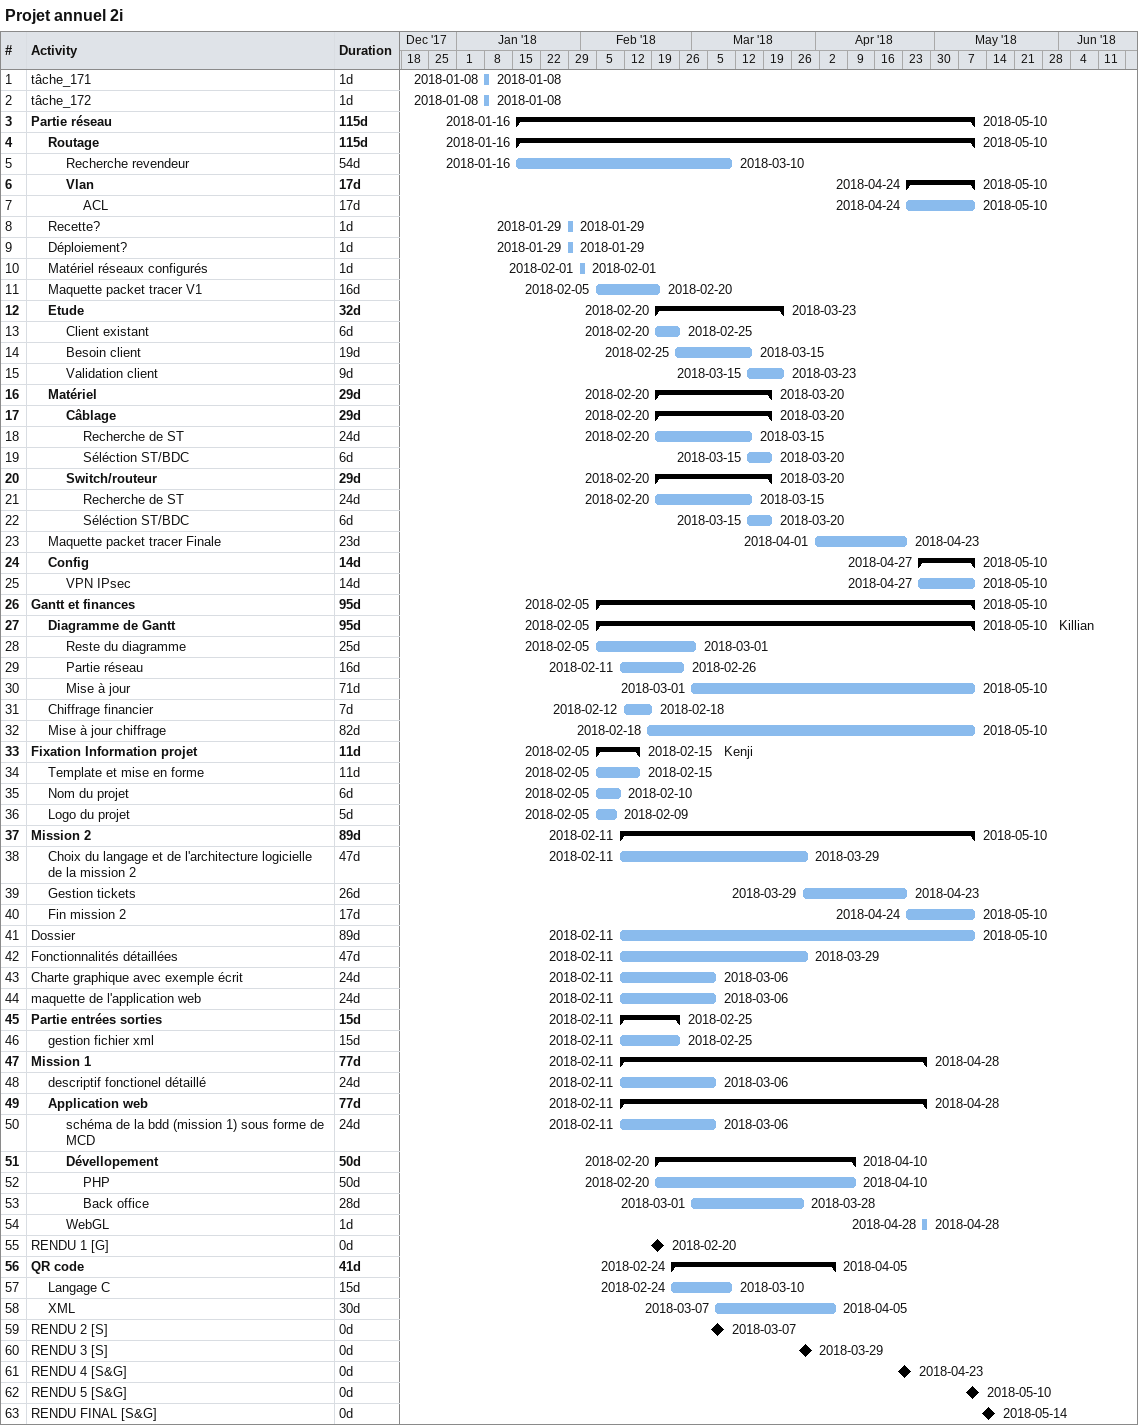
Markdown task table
Projet annuel 2i

| ID | Level | Task | Duration | Start | Finish | Resources |
|---|---|---|---|---|---|---|
| 1 | 1 | tâche_171 | 1d | 2018-01-08 | 2018-01-08 |  |
| 2 | 1 | tâche_172 | 1d | 2018-01-08 | 2018-01-08 |  |
| 3 | 1 | **Partie réseau** | 115d | 2018-01-16 | 2018-05-10 |  |
| 4 | 2 | **Routage** | 115d | 2018-01-16 | 2018-05-10 |  |
| 5 | 3 | Recherche revendeur | 54d | 2018-01-16 | 2018-03-10 |  |
| 6 | 3 | **Vlan** | 17d | 2018-04-24 | 2018-05-10 |  |
| 7 | 4 | ACL | 17d | 2018-04-24 | 2018-05-10 |  |
| 8 | 2 | Recette? | 1d | 2018-01-29 | 2018-01-29 |  |
| 9 | 2 | Déploiement? | 1d | 2018-01-29 | 2018-01-29 |  |
| 10 | 2 | Matériel réseaux configurés | 1d | 2018-02-01 | 2018-02-01 |  |
| 11 | 2 | Maquette packet tracer V1 | 16d | 2018-02-05 | 2018-02-20 |  |
| 12 | 2 | **Etude** | 32d | 2018-02-20 | 2018-03-23 |  |
| 13 | 3 | Client existant | 6d | 2018-02-20 | 2018-02-25 |  |
| 14 | 3 | Besoin client | 19d | 2018-02-25 | 2018-03-15 |  |
| 15 | 3 | Validation client | 9d | 2018-03-15 | 2018-03-23 |  |
| 16 | 2 | **Matériel** | 29d | 2018-02-20 | 2018-03-20 |  |
| 17 | 3 | **Câblage** | 29d | 2018-02-20 | 2018-03-20 |  |
| 18 | 4 | Recherche de ST | 24d | 2018-02-20 | 2018-03-15 |  |
| 19 | 4 | Séléction ST/BDC | 6d | 2018-03-15 | 2018-03-20 |  |
| 20 | 3 | **Switch/routeur** | 29d | 2018-02-20 | 2018-03-20 |  |
| 21 | 4 | Recherche de ST | 24d | 2018-02-20 | 2018-03-15 |  |
| 22 | 4 | Séléction ST/BDC | 6d | 2018-03-15 | 2018-03-20 |  |
| 23 | 2 | Maquette packet tracer Finale | 23d | 2018-04-01 | 2018-04-23 |  |
| 24 | 2 | **Config** | 14d | 2018-04-27 | 2018-05-10 |  |
| 25 | 3 | VPN IPsec | 14d | 2018-04-27 | 2018-05-10 |  |
| 26 | 1 | **Gantt et finances** | 95d | 2018-02-05 | 2018-05-10 |  |
| 27 | 2 | **Diagramme de Gantt** | 95d | 2018-02-05 | 2018-05-10 | Killian |
| 28 | 3 | Reste du diagramme | 25d | 2018-02-05 | 2018-03-01 |  |
| 29 | 3 | Partie réseau | 16d | 2018-02-11 | 2018-02-26 |  |
| 30 | 3 | Mise à jour | 71d | 2018-03-01 | 2018-05-10 |  |
| 31 | 2 | Chiffrage financier | 7d | 2018-02-12 | 2018-02-18 |  |
| 32 | 2 | Mise à jour chiffrage | 82d | 2018-02-18 | 2018-05-10 |  |
| 33 | 1 | **Fixation Information projet** | 11d | 2018-02-05 | 2018-02-15 | Kenji |
| 34 | 2 | Template et mise en forme | 11d | 2018-02-05 | 2018-02-15 |  |
| 35 | 2 | Nom du projet | 6d | 2018-02-05 | 2018-02-10 |  |
| 36 | 2 | Logo du projet | 5d | 2018-02-05 | 2018-02-09 |  |
| 37 | 1 | **Mission 2** | 89d | 2018-02-11 | 2018-05-10 |  |
| 38 | 2 | Choix du langage et de l'architecture logicielle de la mission 2 | 47d | 2018-02-11 | 2018-03-29 |  |
| 39 | 2 | Gestion tickets | 26d | 2018-03-29 | 2018-04-23 |  |
| 40 | 2 | Fin mission 2 | 17d | 2018-04-24 | 2018-05-10 |  |
| 41 | 1 | Dossier | 89d | 2018-02-11 | 2018-05-10 |  |
| 42 | 1 | Fonctionnalités détaillées | 47d | 2018-02-11 | 2018-03-29 |  |
| 43 | 1 | Charte graphique avec exemple écrit | 24d | 2018-02-11 | 2018-03-06 |  |
| 44 | 1 | maquette de l'application web | 24d | 2018-02-11 | 2018-03-06 |  |
| 45 | 1 | **Partie entrées sorties** | 15d | 2018-02-11 | 2018-02-25 |  |
| 46 | 2 | gestion fichier xml | 15d | 2018-02-11 | 2018-02-25 |  |
| 47 | 1 | **Mission 1** | 77d | 2018-02-11 | 2018-04-28 |  |
| 48 | 2 | descriptif fonctionel détaillé | 24d | 2018-02-11 | 2018-03-06 |  |
| 49 | 2 | **Application web** | 77d | 2018-02-11 | 2018-04-28 |  |
| 50 | 3 | schéma de la bdd (mission 1) sous forme de MCD | 24d | 2018-02-11 | 2018-03-06 |  |
| 51 | 3 | **Dévellopement** | 50d | 2018-02-20 | 2018-04-10 |  |
| 52 | 4 | PHP | 50d | 2018-02-20 | 2018-04-10 |  |
| 53 | 4 | Back office | 28d | 2018-03-01 | 2018-03-28 |  |
| 54 | 3 | WebGL | 1d | 2018-04-28 | 2018-04-28 |  |
| 55 | 1 | RENDU 1 [G] | 0d | 2018-02-20 | 2018-02-20 |  |
| 56 | 1 | **QR code** | 41d | 2018-02-24 | 2018-04-05 |  |
| 57 | 2 | Langage C | 15d | 2018-02-24 | 2018-03-10 |  |
| 58 | 2 | XML | 30d | 2018-03-07 | 2018-04-05 |  |
| 59 | 1 | RENDU 2 [S] | 0d | 2018-03-07 | 2018-03-07 |  |
| 60 | 1 | RENDU 3 [S] | 0d | 2018-03-29 | 2018-03-29 |  |
| 61 | 1 | RENDU 4 [S&G] | 0d | 2018-04-23 | 2018-04-23 |  |
| 62 | 1 | RENDU 5 [S&G] | 0d | 2018-05-10 | 2018-05-10 |  |
| 63 | 1 | RENDU FINAL [S&G] | 0d | 2018-05-14 | 2018-05-14 |  |
